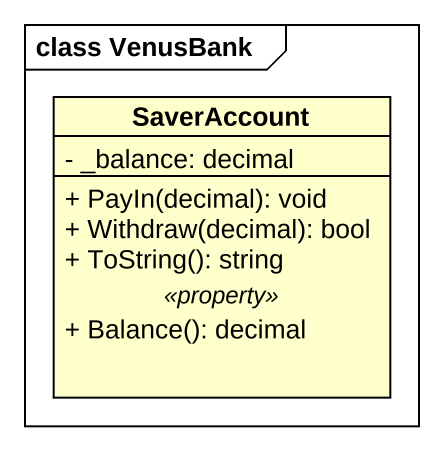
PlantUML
@startuml
mainframe class VenusBank
hide circle
hide empty members
skinparam classAttributeIconSize 0
class SaverAccount {
  - _balance: decimal
  --
  + PayIn(decimal): void
  + Withdraw(decimal): bool
  + ToString(): string
  .. <<property>> ..
  + Balance(): decimal
}
@enduml
